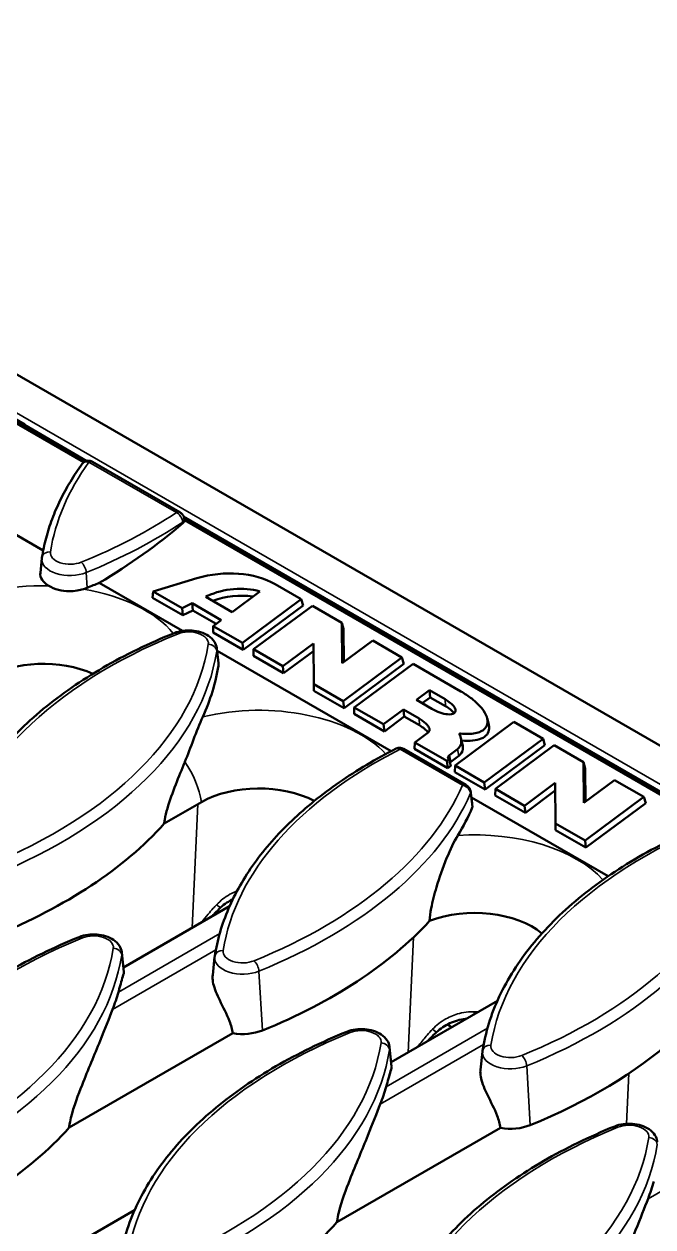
# Model space of a CAD drawing. Header units: millimetres. Extents: x 0 to 4362, y -130 to 2100.
# Drawn here: x 431.4 to 504.9, y 851.5 to 992.3 of the extents above; entities that cross this region are included whole.
import ezdxf

# ---------------------------------------------------------------- set-up
doc = ezdxf.new("R2010")
doc.units = ezdxf.units.MM
doc.header["$LTSCALE"] = 5
doc.layers.add('Sichtbar (ISO)', color=7, linetype='Continuous', lineweight=50)
doc.layers.add('Sichtbar schmal (ISO)', color=7, linetype='Continuous', lineweight=35)

msp = doc.modelspace()

# ---------------------------------------------------------------- linework, layer by layer
at = {"layer": 'Sichtbar (ISO)'}
for p, q in [((712.976, 788.188), (359.423, 992.312)), ((423.887, 949.787), (431.442, 945.424)), ((438.514, 941.137), (423.977, 949.53)), ((438.339, 941.034), (424.003, 949.311)), ((449.568, 935.18), (439.344, 941.082)), ((433.598, 930.707), (426.465, 934.825)), ((511.652, 898.911), (450.093, 934.452)), ((450.119, 934.276), (450.11, 934.353)), ((511.442, 898.828), (450.12, 934.232)), ((433.439, 929.786), (433.257, 928.088)), ((449.9, 921.295), (440.154, 926.922)), ((446.444, 925.912), (451.579, 927.449)), ((460.71, 926.751), (463.766, 924.987)), ((446.383, 925.174), (446.444, 925.912)), ((449.919, 923.132), (446.383, 925.174)), ((449.831, 923.956), (446.444, 925.912)), ((452.601, 925.275), (452.818, 925.379)), ((455.688, 923.493), (452.601, 925.275)), ((458.931, 925.9), (455.688, 923.493)), ((463.766, 924.987), (456.889, 919.882)), ((463.99, 924.246), (463.766, 924.987)), ((451, 924.513), (449.831, 923.956)), ((449.919, 923.132), (449.831, 923.956)), ((451.088, 923.689), (449.919, 923.132)), ((454.41, 922.544), (451, 924.513)), ((451.088, 923.689), (451, 924.513)), ((453.824, 922.109), (451.088, 923.689)), ((463.99, 924.246), (456.99, 919.05)), ((458.191, 919.13), (465.069, 924.235)), ((465.069, 924.235), (468.517, 922.244)), ((453.477, 921.851), (454.41, 922.544)), ((468.704, 921.524), (468.517, 922.244)), ((468.517, 922.244), (468.553, 917.49)), ((453.454, 921.091), (453.477, 921.851)), ((456.99, 919.05), (453.454, 921.091)), ((456.889, 919.882), (453.477, 921.851)), ((468.704, 921.524), (468.734, 917.624)), ((456.99, 919.05), (456.889, 919.882)), ((465.19, 919.822), (461.603, 917.16)), ((465.226, 915.068), (465.19, 919.822)), ((468.553, 917.49), (472.14, 920.152)), ((472.14, 920.152), (475.552, 918.183)), ((453.9, 919.21), (454.082, 917.512)), ((474.296, 907.21), (453.926, 918.971)), ((458.168, 918.369), (458.191, 919.13)), ((461.704, 916.328), (458.168, 918.369)), ((461.603, 917.16), (458.191, 919.13)), ((465.197, 918.921), (461.704, 916.328)), ((475.552, 918.183), (468.674, 913.077)), ((475.775, 917.442), (475.552, 918.183)), ((461.704, 916.328), (461.603, 917.16)), ((475.775, 917.442), (468.775, 912.246)), ((469.976, 912.326), (476.854, 917.431)), ((476.854, 917.431), (482.449, 914.201)), ((468.674, 913.077), (465.226, 915.068)), ((465.239, 914.287), (465.226, 915.068)), ((468.775, 912.246), (465.239, 914.287)), ((477.232, 913.209), (478.755, 914.339)), ((478.855, 913.508), (478.755, 914.339)), ((478.755, 914.339), (480.584, 913.283)), ((468.775, 912.246), (468.674, 913.077)), ((469.953, 911.565), (469.976, 912.326)), ((473.388, 910.356), (469.976, 912.326)), ((479.062, 912.153), (477.232, 913.209)), ((478.855, 913.508), (477.919, 912.813)), ((480.623, 912.487), (478.855, 913.508)), ((473.489, 909.524), (469.953, 911.565)), ((475.721, 912.088), (473.388, 910.356)), ((475.822, 911.256), (473.489, 909.524)), ((477.551, 911.031), (475.721, 912.088)), ((475.822, 911.256), (475.721, 912.088)), ((477.59, 910.235), (475.822, 911.256)), ((485.51, 911.058), (485.695, 910.323)), ((473.489, 909.524), (473.388, 910.356)), ((481.761, 905.521), (488.639, 910.627)), ((488.639, 910.627), (492.051, 908.657)), ((477.024, 907.483), (477.047, 908.243)), ((477.047, 908.243), (478.619, 909.41)), ((480.813, 906.069), (477.047, 908.243)), ((482.445, 908.743), (482.631, 908.008)), ((492.051, 908.657), (485.173, 903.552)), ((492.274, 907.916), (492.051, 908.657)), ((483.029, 903.259), (475.729, 907.474)), ((480.913, 905.237), (477.024, 907.483)), ((482.031, 907.44), (481.098, 906.747)), ((492.274, 907.916), (485.274, 902.72)), ((486.475, 902.8), (493.353, 907.905)), ((493.353, 907.905), (496.801, 905.914)), ((481.045, 906.241), (480.813, 906.069)), ((480.913, 905.237), (480.813, 906.069)), ((481.263, 905.497), (480.913, 905.237)), ((482.193, 906.654), (481.26, 905.961)), ((481.738, 904.761), (481.761, 905.521)), ((485.173, 903.552), (481.761, 905.521)), ((496.988, 905.194), (496.801, 905.914)), ((496.801, 905.914), (496.837, 901.16)), ((485.274, 902.72), (481.738, 904.761)), ((496.988, 905.194), (497.018, 901.294)), ((485.274, 902.72), (485.173, 903.552)), ((486.452, 902.039), (486.475, 902.8)), ((489.887, 900.83), (486.475, 902.8)), ((493.474, 903.492), (489.887, 900.83)), ((493.481, 902.591), (489.988, 899.998)), ((493.51, 898.738), (493.474, 903.492)), ((496.837, 901.16), (500.424, 903.823)), ((500.424, 903.823), (503.836, 901.853)), ((447.741, 898.724), (452.105, 901.243)), ((499.659, 892.567), (483.668, 901.799)), ((489.988, 899.998), (486.452, 902.039)), ((503.836, 901.853), (496.958, 896.748)), ((504.059, 901.112), (497.059, 895.916)), ((504.059, 901.112), (503.836, 901.853)), ((489.988, 899.998), (489.887, 900.83)), ((496.958, 896.748), (493.51, 898.738)), ((493.523, 897.957), (493.51, 898.738)), ((497.059, 895.916), (493.523, 897.957)), ((497.059, 895.916), (496.958, 896.748)), ((455.702, 889.736), (455.597, 889.797)), ((442.975, 881.895), (455.393, 889.064)), ((442.788, 883.634), (443.03, 881.383)), ((453.643, 883.129), (453.412, 880.983)), ((474.29, 870.813), (486.708, 877.983)), ((481.383, 874.909), (480.851, 875.216)), ((436.629, 863.148), (455.769, 874.198)), ((474.103, 872.553), (474.345, 870.302)), ((484.957, 872.048), (484.727, 869.902)), ((467.944, 852.067), (487.083, 863.117)), ((431.864, 846.319), (444.282, 853.488))]:
    msp.add_line(p, q, dxfattribs=at)
for centre, major_axis, ratio, start_param, end_param in [((431.737, 945.673), (-0.521, -0.02), 0.5609323, 0.7280661, 0.9476211), ((431.277, 944.23), (0.035, 1.285), 0.2834134, 5.5241615, 5.9113908), ((401.845, 956.71), (62.659, 9.076), 0.6520342, 5.2726161, 5.4877897), ((436.726, 927.964), (-3.475, 0), 0.5773503, 6.221282, 7.0556851), ((454.44, 922.097), (8.879, 1.183), 0.6531973, 0.703639, 1.8107877), ((402.401, 956.072), (-63.043, 0), 0.5773503, 2.1848933, 2.2128478), ((455.949, 922.212), (6.011, 0.801), 0.6531973, 0.9670748, 2.0294566), ((436.726, 927.964), (-3.475, 0), 0.5773503, 2.0441249, 2.1848933), ((456.049, 921.462), (-5.925, -0.789), 0.6531973, 4.2699815, 5.0796525), ((433.568, 911.945), (9.5, 0), 0.5773503, 0.9087248, 2.3561945), ((391.29, 920.496), (63.043, 0), 0.5773503, 6.025513, 6.1926871), ((450.614, 917.388), (3.475, 0), 0.5773503, 6.1926871, 6.3450887), ((482.357, 909.224), (-0.0867, -0.0116), 0.6531973, 4.3423006, 6.4970147), ((481.513, 906.508), (-0.582, -0.078), 0.6531973, 5.4160279, 6.8373485), ((481.613, 905.757), (-0.496, -0.066), 0.6531973, 5.4160279, 5.784925), ((458.822, 897.365), (9.5, 0), 0.5773503, 0.8211947, 2.3561945), ((-14930.883, 9011.3), (-12303.956, 18159.388), 0.524433, 3.9365879, 3.9366839), ((422.604, 909.415), (63.043, 0), 0.5773503, 5.945087, 6.0387427), ((391.29, 915.598), (-63.568, 0), 0.5773503, 2.1848933, 2.6638716), ((484.076, 882.785), (9.5, 0), 0.5773503, 0.5994085, 2.1622743), ((422.604, 904.516), (-63.568, 0), 0.5773503, 2.1848933, 2.6544833), ((380.178, 884.921), (63.043, 0), 0.5773503, 6.0631154, 6.1203042), ((456.929, 876.408), (-4, 0), 0.5773503, 1.2765781, 2.1848933), ((453.919, 893.435), (-63.568, 0), 0.5773503, 2.1848933, 2.5696819), ((411.493, 873.84), (63.043, 0), 0.5773503, 6.0631154, 6.1203042), ((380.178, 880.022), (-63.568, 0), 0.5773503, 2.1848933, 2.6638716), ((488.243, 865.327), (-4, 0), 0.5773503, 1.2765781, 2.1848933), ((442.807, 862.759), (63.043, 0), 0.5773503, 6.0631154, 6.1203042), ((411.493, 868.941), (-63.568, 0), 0.5773503, 2.1848933, 2.6638716)]:
    msp.add_ellipse(centre, major_axis=major_axis, ratio=ratio, start_param=start_param, end_param=end_param, dxfattribs=at)
for points, knots in [([(433.451, 929.872), (433.57, 930.631), (433.73, 931.387), (434.127, 932.891), (434.366, 933.638), (434.921, 935.121), (435.237, 935.857), (435.945, 937.313), (436.338, 938.034), (437.196, 939.458), (437.662, 940.161), (438.164, 940.854)], [5.58828531, 5.58828531, 5.58828531, 5.58828531, 5.64939392, 5.64939392, 5.71050254, 5.71050254, 5.77161115, 5.77161115, 5.83271977, 5.83271977, 5.89382838, 5.89382838, 5.89382838, 5.89382838]), ([(439.344, 941.082), (439.297, 941.11), (439.244, 941.136), (439.122, 941.179), (439.053, 941.197), (438.896, 941.216), (438.806, 941.216), (438.616, 941.181), (438.517, 941.146), (438.345, 941.045), (438.271, 940.982), (438.194, 940.894), (438.179, 940.874), (438.164, 940.854)], [0, 0, 0, 0, 0.004537776, 0.004537776, 0.009075553, 0.009075553, 0.013613329, 0.013613329, 0.017915634, 0.017915634, 0.021666045, 0.021666045, 0.022688882, 0.022688882, 0.022688882, 0.022688882]), ([(450.11, 934.353), (450.101, 934.431), (450.084, 934.501), (450.041, 934.63), (450.014, 934.689), (449.954, 934.801), (449.92, 934.854), (449.841, 934.955), (449.798, 935.003), (449.696, 935.095), (449.637, 935.14), (449.568, 935.18)], [0, 0, 0, 0, 0.005904184, 0.005904184, 0.011808368, 0.011808368, 0.017712551, 0.017712551, 0.023616735, 0.023616735, 0.029520919, 0.029520919, 0.029520919, 0.029520919]), ([(450.12, 934.232), (450.119, 934.175), (450.103, 934.116), (450.042, 933.998), (449.994, 933.939), (449.933, 933.886)], [0.065553556, 0.065553556, 0.065553556, 0.065553556, 0.091851491, 0.091851491, 0.120661478, 0.120661478, 0.120661478, 0.120661478]), ([(450.119, 934.276), (450.12, 934.267), (450.12, 934.257), (450.121, 934.242), (450.121, 934.237), (450.12, 934.232)], [0.057706067, 0.057706067, 0.057706067, 0.057706067, 0.0626372584, 0.0626372584, 0.0652883018, 0.0652883018, 0.0652883018, 0.0652883018]), ([(433.439, 929.786), (433.44, 929.792), (433.441, 929.798), (433.442, 929.809), (433.443, 929.815), (433.444, 929.826), (433.445, 929.832), (433.447, 929.844), (433.447, 929.849), (433.449, 929.861), (433.45, 929.867), (433.451, 929.872)], [5.559690499, 5.559690499, 5.559690499, 5.559690499, 5.565409461, 5.565409461, 5.571128423, 5.571128423, 5.576847385, 5.576847385, 5.582566347, 5.582566347, 5.588285309, 5.588285309, 5.588285309, 5.588285309]), ([(438.31, 926.179), (438.068, 926.107), (437.814, 926.046), (437.258, 925.953), (436.957, 925.925), (436.214, 925.923), (435.779, 925.979), (434.945, 926.203), (434.56, 926.372), (434.237, 926.564)], [-0.44284758, -0.44284758, -0.44284758, -0.44284758, -0.36163015, -0.36163015, -0.27132763, -0.27132763, -0.13894718, -0.13894718, 0, 0, 0, 0]), ([(422.339, 894.296), (422.677, 896.448), (423.339, 898.577), (425.276, 902.719), (426.551, 904.732), (429.668, 908.584), (431.509, 910.423), (435.696, 913.881), (438.043, 915.499), (443.172, 918.472), (445.954, 919.826), (448.914, 921.031)], [5.58828531, 5.58828531, 5.58828531, 5.58828531, 5.76152555, 5.76152555, 5.9347658, 5.9347658, 6.10800604, 6.10800604, 6.28124629, 6.28124629, 6.45448653, 6.45448653, 6.45448653, 6.45448653]), ([(448.914, 921.031), (449.233, 921.161), (449.575, 921.249), (450.274, 921.348), (450.631, 921.36), (451.333, 921.307), (451.679, 921.244), (452.338, 921.038), (452.652, 920.894), (453.2, 920.519), (453.441, 920.291), (453.757, 919.786), (453.856, 919.534), (453.896, 919.247), (453.898, 919.229), (453.9, 919.21)], [0.1713012, 0.1713012, 0.1713012, 0.1713012, 0.5447081, 0.5447081, 0.9139605, 0.9139605, 1.2818418, 1.2818418, 1.6552499, 1.6552499, 2.0093361, 2.0093361, 2.2758247, 2.2758247, 2.2942911, 2.2942911, 2.2942911, 2.2942911]), ([(482.449, 914.201), (482.904, 913.938), (483.329, 913.652), (483.959, 913.159), (484.189, 912.959), (485.11, 912.057), (485.52, 911.34), (485.571, 910.564), (485.546, 910.388), (485.425, 910.071), (485.327, 909.93), (485.077, 909.69), (484.926, 909.589), (484.566, 909.423), (484.357, 909.358), (483.636, 909.217), (483.041, 909.204), (482.382, 909.281)], [-1.5707963, -1.5707963, -1.5707963, -1.5707963, -1.2929744, -1.2929744, -1.1094559, -1.1094559, -0.4738838, -0.4738838, -0.2700097, -0.2700097, -0.0661356, -0.0661356, 0.1273485, 0.1273485, 0.3208326, 0.3208326, 0.7203944, 0.7203944, 0.7203944, 0.7203944]), ([(480.584, 913.283), (481.054, 913.012), (481.638, 912.524), (481.865, 911.969), (481.764, 911.745), (481.485, 911.537), (481.206, 911.496), (480.345, 911.57), (479.649, 911.814), (479.062, 912.153)], [-1.5707963, -1.5707963, -1.5707963, -1.5707963, -0.7853982, -0.3926991, 0, 0, 0.5890486, 0.5890486, 1.5707963, 1.5707963, 1.5707963, 1.5707963]), ([(452.251, 911.221), (451.887, 910.422), (451.517, 909.467), (450.836, 907.682), (450.499, 906.781), (450.166, 905.97)], [-0.63236248, -0.63236248, -0.63236248, -0.63236248, -0.31426587, -0.31426587, 0, 0, 0, 0]), ([(478.619, 909.41), (478.674, 909.451), (478.714, 909.499), (478.757, 909.586), (478.767, 909.622), (478.79, 909.792), (478.744, 909.942), (478.573, 910.207), (478.482, 910.315), (478.267, 910.527), (478.144, 910.63), (477.869, 910.836), (477.715, 910.937), (477.551, 911.031)], [-3.1415927, -3.1415927, -3.1415927, -3.1415927, -2.9511233, -2.9511233, -2.8253065, -2.8253065, -2.3895705, -2.3895705, -2.1100262, -2.1100262, -1.8447282, -1.8447282, -1.5707963, -1.5707963, -1.5707963, -1.5707963]), ([(485.694, 910.324), (485.734, 910.168), (485.82, 909.462), (485.092, 908.518), (483.449, 908.365), (482.515, 908.467)], [-0.5803925, -0.5803925, -0.5803925, -0.5803925, -0.425201, 0.1475967, 0.708826, 0.708826, 0.708826, 0.708826]), ([(482.274, 909.2), (482.319, 909.109), (482.356, 909.02), (482.407, 908.874), (482.425, 908.817), (482.49, 908.567), (482.505, 908.384), (482.473, 908.108), (482.447, 908.006), (482.37, 907.821), (482.321, 907.737), (482.196, 907.579), (482.12, 907.506), (482.031, 907.44)], [-0.6949133, -0.6949133, -0.6949133, -0.6949133, -0.6106505, -0.6106505, -0.55498972, -0.55498972, -0.36222206, -0.36222206, -0.23855288, -0.23855288, -0.12118626, -0.12118626, 0, 0, 0, 0]), ([(453.654, 883.215), (453.95, 885.097), (454.492, 886.961), (456.051, 890.607), (457.067, 892.389), (459.541, 895.83), (460.999, 897.489), (464.32, 900.652), (466.183, 902.156), (470.269, 904.978), (472.493, 906.296), (474.872, 907.507)], [5.58828531, 5.58828531, 5.58828531, 5.58828531, 5.73976506, 5.73976506, 5.89124481, 5.89124481, 6.04272456, 6.04272456, 6.1942043, 6.1942043, 6.34568405, 6.34568405, 6.34568405, 6.34568405]), ([(475.729, 907.474), (475.694, 907.494), (475.657, 907.513), (475.572, 907.548), (475.526, 907.564), (475.421, 907.589), (475.364, 907.598), (475.237, 907.603), (475.167, 907.599), (475.021, 907.57), (474.945, 907.544), (474.872, 907.507)], [0, 0, 0, 0, 0.003006332, 0.003006332, 0.006012664, 0.006012664, 0.009018996, 0.009018996, 0.012025328, 0.012025328, 0.015031659, 0.015031659, 0.015031659, 0.015031659]), ([(482.631, 908.008), (482.683, 907.802), (482.72, 907.27), (482.463, 906.855), (482.193, 906.654)], [-0.54920673, -0.54920673, -0.54920673, -0.54920673, -0.34745665, 0, 0, 0, 0]), ([(450.166, 905.97), (450.15, 905.931), (450.134, 905.892), (449.802, 905.083), (449.444, 904.21), (448.737, 902.39), (448.387, 901.445), (447.995, 900.089), (447.877, 899.621), (447.776, 899.017), (447.756, 898.869), (447.741, 898.724)], [1.10265107, 1.10265107, 1.10265107, 1.10265107, 1.11771854, 1.11771854, 1.4148714, 1.4148714, 1.71202425, 1.71202425, 1.84425797, 1.84425797, 1.88761898, 1.88761898, 1.88761898, 1.88761898]), ([(483.592, 902.429), (483.58, 902.525), (483.556, 902.608), (483.5, 902.75), (483.467, 902.813), (483.396, 902.925), (483.358, 902.976), (483.276, 903.068), (483.233, 903.11), (483.138, 903.189), (483.086, 903.226), (483.029, 903.259)], [0, 0, 0, 0, 0.00632804, 0.00632804, 0.012656081, 0.012656081, 0.018984121, 0.018984121, 0.025312161, 0.025312161, 0.031640201, 0.031640201, 0.031640201, 0.031640201]), ([(484.969, 872.134), (485.307, 874.286), (485.968, 876.415), (487.905, 880.557), (489.181, 882.57), (492.297, 886.422), (494.138, 888.261), (498.326, 891.719), (500.672, 893.337), (505.801, 896.31), (508.584, 897.664), (511.543, 898.869)], [5.58828531, 5.58828531, 5.58828531, 5.58828531, 5.76152555, 5.76152555, 5.9347658, 5.9347658, 6.10800604, 6.10800604, 6.28124629, 6.28124629, 6.45448653, 6.45448653, 6.45448653, 6.45448653]), ([(482.078, 897.342), (481.647, 896.634), (481.204, 895.715), (480.322, 893.571), (479.913, 892.397), (479.334, 890.456), (479.114, 889.602), (478.873, 888.32), (478.803, 887.816), (478.779, 887.338)], [-1.006934, -1.006934, -1.006934, -1.006934, -0.7077616, -0.7077616, -0.3937646, -0.3937646, -0.1524802, -0.1524802, 0, 0, 0, 0]), ([(455.774, 889.887), (455.533, 889.769), (455.299, 889.634), (454.817, 889.309), (454.571, 889.113), (454.342, 888.899)], [0.39195084, 0.39195084, 0.39195084, 0.39195084, 0.49948818, 0.49948818, 0.62436022, 0.62436022, 0.62436022, 0.62436022]), ([(454.342, 888.899), (454.113, 888.685), (453.887, 888.465), (453.538, 888.111), (453.413, 887.981), (453.289, 887.849)], [1.215021696, 1.215021696, 1.215021696, 1.215021696, 1.277849631, 1.277849631, 1.313415744, 1.313415744, 1.313415744, 1.313415744]), ([(437.802, 885.455), (438.121, 885.585), (438.463, 885.673), (439.162, 885.772), (439.519, 885.784), (440.222, 885.731), (440.567, 885.668), (441.227, 885.462), (441.54, 885.318), (442.089, 884.943), (442.329, 884.715), (442.645, 884.21), (442.744, 883.958), (442.784, 883.671), (442.786, 883.653), (442.788, 883.634)], [0.1713012, 0.1713012, 0.1713012, 0.1713012, 0.5447081, 0.5447081, 0.9139605, 0.9139605, 1.2818418, 1.2818418, 1.6552499, 1.6552499, 2.0093361, 2.0093361, 2.2758247, 2.2758247, 2.2942911, 2.2942911, 2.2942911, 2.2942911]), ([(411.228, 858.721), (411.566, 860.872), (412.227, 863.001), (414.164, 867.143), (415.44, 869.156), (418.556, 873.008), (420.397, 874.847), (424.584, 878.305), (426.931, 879.923), (432.06, 882.896), (434.843, 884.251), (437.802, 885.455)], [5.58828531, 5.58828531, 5.58828531, 5.58828531, 5.76152555, 5.76152555, 5.9347658, 5.9347658, 6.10800604, 6.10800604, 6.28124629, 6.28124629, 6.45448653, 6.45448653, 6.45448653, 6.45448653]), ([(453.643, 883.129), (453.643, 883.135), (453.644, 883.141), (453.645, 883.152), (453.646, 883.158), (453.647, 883.169), (453.648, 883.175), (453.65, 883.187), (453.65, 883.192), (453.652, 883.204), (453.653, 883.21), (453.654, 883.215)], [5.559690499, 5.559690499, 5.559690499, 5.559690499, 5.565409461, 5.565409461, 5.571128423, 5.571128423, 5.576847385, 5.576847385, 5.582566347, 5.582566347, 5.588285309, 5.588285309, 5.588285309, 5.588285309]), ([(443.03, 881.383), (443.032, 881.364), (443.033, 881.343), (443.029, 881.284), (443.022, 881.243), (443.009, 881.2)], [3.52470314, 3.52470314, 3.52470314, 3.52470314, 3.543240058, 3.543240058, 3.576592277, 3.576592277, 3.576592277, 3.576592277]), ([(443.009, 881.2), (442.871, 880.742), (442.706, 880.147), (442.483, 879.356), (442.436, 879.19), (442.387, 879.018)], [1.09829535, 1.09829535, 1.09829535, 1.09829535, 1.45268918, 1.45268918, 1.54121651, 1.54121651, 1.54121651, 1.54121651]), ([(455.769, 874.198), (455.691, 874.657), (455.554, 875.126), (455.064, 876.424), (454.624, 877.257), (454.089, 878.367), (453.932, 878.705), (453.664, 879.372), (453.555, 879.701), (453.429, 880.255), (453.394, 880.528), (453.401, 880.852), (453.405, 880.919), (453.412, 880.983)], [2.82851537, 2.82851537, 2.82851537, 2.82851537, 2.9796104, 2.9796104, 3.24690309, 3.24690309, 3.34987153, 3.34987153, 3.45283997, 3.45283997, 3.54324006, 3.54324006, 3.56691242, 3.56691242, 3.56691242, 3.56691242]), ([(441.701, 876.975), (441.297, 875.934), (440.804, 874.678), (439.591, 871.687), (438.842, 869.917), (437.698, 867.015), (437.156, 865.616), (436.76, 863.989), (436.687, 863.63), (436.639, 863.238), (436.634, 863.193), (436.629, 863.148)], [5.0571531, 5.0571531, 5.0571531, 5.0571531, 5.5983494, 5.5983494, 6.239433, 6.239433, 6.6427143, 6.6427143, 6.7428645, 6.7428645, 6.7559465, 6.7559465, 6.7559465, 6.7559465]), ([(483.098, 875.899), (483.058, 875.894), (483.017, 875.889), (482.651, 875.84), (482.333, 875.775), (481.722, 875.601), (481.429, 875.493), (480.862, 875.232), (480.589, 875.078), (480.07, 874.728), (479.825, 874.532), (479.596, 874.319)], [0.10934943, 0.10934943, 0.10934943, 0.10934943, 0.12487204, 0.12487204, 0.24974409, 0.24974409, 0.37461613, 0.37461613, 0.49948818, 0.49948818, 0.62436022, 0.62436022, 0.62436022, 0.62436022]), ([(442.542, 847.639), (442.88, 849.791), (443.542, 851.92), (445.479, 856.062), (446.754, 858.075), (449.871, 861.927), (451.712, 863.766), (455.899, 867.224), (458.246, 868.842), (463.375, 871.815), (466.157, 873.169), (469.117, 874.374)], [5.58828531, 5.58828531, 5.58828531, 5.58828531, 5.76152555, 5.76152555, 5.9347658, 5.9347658, 6.10800604, 6.10800604, 6.28124629, 6.28124629, 6.45448653, 6.45448653, 6.45448653, 6.45448653]), ([(469.117, 874.374), (469.436, 874.504), (469.778, 874.592), (470.477, 874.691), (470.834, 874.703), (471.536, 874.65), (471.882, 874.587), (472.541, 874.381), (472.855, 874.237), (473.403, 873.862), (473.644, 873.634), (473.96, 873.129), (474.059, 872.877), (474.099, 872.59), (474.101, 872.572), (474.103, 872.553)], [0.1713012, 0.1713012, 0.1713012, 0.1713012, 0.5447081, 0.5447081, 0.9139605, 0.9139605, 1.2818418, 1.2818418, 1.6552499, 1.6552499, 2.0093361, 2.0093361, 2.2758247, 2.2758247, 2.2942911, 2.2942911, 2.2942911, 2.2942911]), ([(479.596, 874.319), (479.367, 874.105), (479.14, 873.884), (478.792, 873.53), (478.667, 873.4), (478.543, 873.269)], [1.215021696, 1.215021696, 1.215021696, 1.215021696, 1.27784963, 1.27784963, 1.313415744, 1.313415744, 1.313415744, 1.313415744]), ([(484.957, 872.048), (484.958, 872.054), (484.959, 872.06), (484.96, 872.071), (484.961, 872.077), (484.962, 872.088), (484.963, 872.094), (484.964, 872.106), (484.965, 872.111), (484.967, 872.123), (484.968, 872.129), (484.969, 872.134)], [5.559690499, 5.559690499, 5.559690499, 5.559690499, 5.565409461, 5.565409461, 5.571128423, 5.571128423, 5.576847385, 5.576847385, 5.582566347, 5.582566347, 5.588285309, 5.588285309, 5.588285309, 5.588285309]), ([(474.324, 870.119), (474.186, 869.661), (474.021, 869.066), (473.797, 868.275), (473.75, 868.109), (473.701, 867.937)], [1.09829535, 1.09829535, 1.09829535, 1.09829535, 1.45268918, 1.45268918, 1.54121651, 1.54121651, 1.54121651, 1.54121651]), ([(474.345, 870.302), (474.347, 870.283), (474.347, 870.262), (474.344, 870.203), (474.337, 870.162), (474.324, 870.119)], [3.52470314, 3.52470314, 3.52470314, 3.52470314, 3.543240058, 3.543240058, 3.576592277, 3.576592277, 3.576592277, 3.576592277]), ([(487.083, 863.117), (487.006, 863.576), (486.869, 864.045), (486.378, 865.343), (485.939, 866.176), (485.403, 867.286), (485.246, 867.624), (484.979, 868.291), (484.87, 868.62), (484.744, 869.174), (484.708, 869.447), (484.716, 869.771), (484.72, 869.838), (484.727, 869.902)], [2.82851537, 2.82851537, 2.82851537, 2.82851537, 2.9796104, 2.9796104, 3.24690309, 3.24690309, 3.34987153, 3.34987153, 3.45283997, 3.45283997, 3.54324006, 3.54324006, 3.56691242, 3.56691242, 3.56691242, 3.56691242]), ([(473.015, 865.894), (472.612, 864.853), (472.119, 863.597), (470.906, 860.606), (470.157, 858.836), (469.012, 855.934), (468.471, 854.535), (468.075, 852.908), (468.002, 852.549), (467.954, 852.157), (467.949, 852.112), (467.944, 852.067)], [5.0571531, 5.0571531, 5.0571531, 5.0571531, 5.5983494, 5.5983494, 6.239433, 6.239433, 6.6427143, 6.6427143, 6.7428645, 6.7428645, 6.7559465, 6.7559465, 6.7559465, 6.7559465]), ([(473.857, 836.558), (474.195, 838.71), (474.856, 840.839), (476.794, 844.981), (478.069, 846.994), (481.186, 850.846), (483.026, 852.685), (487.214, 856.143), (489.561, 857.761), (494.69, 860.734), (497.472, 862.088), (500.432, 863.293)], [5.58828531, 5.58828531, 5.58828531, 5.58828531, 5.76152555, 5.76152555, 5.9347658, 5.9347658, 6.10800604, 6.10800604, 6.28124629, 6.28124629, 6.45448653, 6.45448653, 6.45448653, 6.45448653]), ([(500.432, 863.293), (500.751, 863.423), (501.093, 863.511), (501.792, 863.61), (502.149, 863.622), (502.851, 863.569), (503.197, 863.506), (503.856, 863.3), (504.17, 863.156), (504.718, 862.781), (504.959, 862.553), (505.274, 862.048), (505.374, 861.796), (505.414, 861.509), (505.416, 861.491), (505.418, 861.472)], [0.1713012, 0.1713012, 0.1713012, 0.1713012, 0.5447081, 0.5447081, 0.9139605, 0.9139605, 1.2818418, 1.2818418, 1.6552499, 1.6552499, 2.0093361, 2.0093361, 2.2758247, 2.2758247, 2.2942911, 2.2942911, 2.2942911, 2.2942911]), ([(504.33, 854.813), (503.927, 853.772), (503.434, 852.516), (502.22, 849.525), (501.472, 847.755), (500.327, 844.853), (499.785, 843.454), (499.39, 841.827), (499.317, 841.468), (499.268, 841.076), (499.263, 841.031), (499.259, 840.986)], [5.0571531, 5.0571531, 5.0571531, 5.0571531, 5.5983494, 5.5983494, 6.239433, 6.239433, 6.6427143, 6.6427143, 6.7428645, 6.7428645, 6.7559465, 6.7559465, 6.7559465, 6.7559465])]:
    msp.add_open_spline(points, degree=3, knots=knots, dxfattribs=at)
for points, degree in [([(481.64, 911.653), (481.434, 911.928), (481.065, 912.232), (480.623, 912.487)], 3), ([(478.605, 909.401), (478.398, 909.676), (478.032, 909.98), (477.59, 910.235)], 3), ([(481.263, 905.497), (481.16, 905.84), (481.045, 906.241)], 2), ([(483.795, 900.75), (483.801, 900.702), (483.794, 900.653), (483.773, 900.607)], 3)]:
    msp.add_open_spline(points, degree=degree, dxfattribs=at)
at = {"layer": 'Sichtbar schmal (ISO)'}
for p, q in [((709.087, 785.942), (355.534, 990.066)), ((431.442, 945.424), (438.751, 941.205)), ((438.944, 941.043), (449.168, 935.14)), ((450.003, 934.708), (511.89, 898.978)), ((438.728, 926.325), (438.623, 928.115)), ((452.865, 925.122), (452.818, 925.379)), ((454.075, 917.207), (453.893, 918.921)), ((480.623, 912.487), (480.584, 913.283)), ((477.59, 910.235), (477.551, 911.031)), ((482.425, 908.817), (482.382, 909.281)), ((475.329, 907.434), (482.629, 903.22)), ((481.26, 905.961), (481.098, 906.747)), ((482.193, 906.654), (482.031, 907.44)), ((451.692, 901.005), (451.018, 886.538)), ((455.702, 889.736), (455.597, 889.797)), ((442.387, 879.018), (454.234, 885.859)), ((476.9, 885.43), (476.272, 871.958)), ((453.782, 883.95), (441.701, 876.975)), ((443.009, 881.2), (442.781, 883.345)), ((459.234, 874.521), (458.826, 881.458)), ((473.701, 867.937), (485.549, 874.778)), ((481.383, 874.909), (480.851, 875.216)), ((485.097, 872.869), (473.015, 865.894)), ((474.324, 870.119), (474.096, 872.264)), ((490.548, 863.44), (490.141, 870.377)), ((502.09, 869.488), (501.816, 863.599)), ((516.412, 861.788), (504.33, 854.813))]:
    msp.add_line(p, q, dxfattribs=at)
for centre, major_axis, ratio, start_param, end_param in [((496.05, 927.306), (-61.864, 0), 0.5773503, 5.8884043, 6.1926871), ((438.944, 940.39), (0.4, 0.693), 0.5773503, 0, 0.7853982), ((402.401, 958.522), (-61.864, 0), 0.5773503, 2.1848933, 2.4279012), ((449.168, 934.487), (0.4, 0.693), 0.5773503, 0, 0.7853982), ((402.401, 957.777), (62.861, 0), 0.5773503, 5.3264859, 5.5694178), ((449.315, 934.261), (0.795, 0.092), 0.5564192, 5.5057582, 6.2831853), ((436.726, 929.668), (-3.292, 0), 0.5773503, 6.221282, 8.4680786), ((434.439, 929.717), (-0.988, 0.155), 0.8131553, 4.8395089, 6.2831853), ((436.726, 930.414), (-2.296, 0), 0.5773503, 6.1926871, 8.4680786), ((438.049, 928.514), (-0.377, 0.926), 0.4704822, 4.0864142, 5.5699441), ((433.568, 916.844), (-16.848, 0), 0.5773503, 4.6726936, 5.4977871), ((433.568, 916.844), (-16.848, 0), 0.5773503, 3.5817662, 4.4271164), ((484.938, 891.73), (-61.864, 0), 0.5773503, 5.3264859, 6.1926871), ((449.291, 920.105), (-0.377, 0.926), 0.4704822, 5.5699441, 6.2831853), ((450.614, 919.838), (2.296, 0), 0.5773503, 6.1926871, 8.4680786), ((391.29, 922.946), (61.864, 0), 0.5773503, 5.3264859, 6.1926871), ((452.901, 918.902), (0.988, -0.155), 0.8131553, 0.2143864, 1.6979163), ((391.29, 922.201), (62.861, 0), 0.5773503, 5.3264859, 6.1926871), ((450.614, 919.093), (3.292, 0), 0.5773503, 6.1926871, 6.3450887), ((458.822, 902.264), (-16.848, 0), 0.5773503, 3.6352397, 5.1130024), ((516.253, 880.649), (-61.864, 0), 0.5773503, 5.4352268, 6.1926871), ((475.329, 906.781), (0.4, 0.693), 0.5773503, 0, 0.7853982), ((446.908, 903.019), (3.75, -6.495), 0.5773503, 0.9867561, 1.6947759), ((422.604, 911.865), (61.864, 0), 0.5773503, 5.3264859, 6.0387061), ((482.629, 902.566), (0.4, 0.693), 0.5773503, 0, 0.7853982), ((422.604, 911.12), (62.861, 0), 0.5773503, 5.3264859, 6.0370787), ((482.798, 902.333), (0.794, 0.096), 0.5962174, 5.968503, 6.2831853), ((547.568, 869.568), (-61.864, 0), 0.5773503, 5.3264859, 6.1926871), ((484.076, 887.684), (-16.848, 0), 0.5773503, 3.6177955, 4.8312216), ((453.919, 900.784), (61.864, 0), 0.5773503, 5.3264859, 6.0659011), ((453.919, 900.039), (62.861, 0), 0.5773503, 5.3264859, 6.0556165), ((452.978, 890.361), (1.365, -1.462), 0.0718392, 5.5092616, 6.2831853), ((439.502, 884.262), (2.296, 0), 0.5773503, 6.1926871, 8.4680786), ((473.827, 856.154), (-61.864, 0), 0.5773503, 5.3264859, 6.1926871), ((438.179, 884.529), (-0.377, 0.926), 0.4704822, 5.5699441, 6.2831853), ((380.178, 887.37), (61.864, 0), 0.5773503, 5.3264859, 6.1926871), ((380.178, 886.625), (62.861, 0), 0.5773503, 5.3264859, 6.1926871), ((441.789, 883.326), (0.988, -0.155), 0.8131553, 0.2143864, 1.6979163), ((439.502, 883.517), (3.292, 0), 0.5773503, 6.1926871, 6.3450887), ((456.929, 883.011), (-3.292, 0), 0.5773503, 6.221282, 8.4680786), ((454.642, 883.06), (-0.988, 0.155), 0.8131553, 4.8395089, 6.2831853), ((456.929, 883.757), (-2.296, 0), 0.5773503, 6.1926871, 8.4680786), ((458.252, 881.857), (-0.377, 0.926), 0.4704822, 4.0864142, 5.5699441), ((483.963, 877.951), (0.01, -2), 0.0071755, 0.6897483, 0.9029385), ((484.076, 870.452), (-10.844, 0), 0.5773503, 4.6733555, 4.7211773), ((469.494, 873.448), (-0.377, 0.926), 0.4704822, 5.5699441, 6.2831853), ((470.817, 873.181), (2.296, 0), 0.5773503, 6.1926871, 8.4680786), ((478.231, 875.781), (1.365, -1.462), 0.0718392, 5.5092616, 6.2831853), ((505.141, 845.073), (-61.864, 0), 0.5773503, 5.3264859, 6.1926871), ((411.493, 876.289), (61.864, 0), 0.5773503, 5.3264859, 6.1926871), ((473.104, 872.245), (0.988, -0.155), 0.8131553, 0.2143864, 1.6979163), ((411.493, 875.544), (62.861, 0), 0.5773503, 5.3264859, 6.1926871), ((470.817, 872.436), (3.292, 0), 0.5773503, 6.1926871, 6.3450887), ((488.243, 871.93), (-3.292, 0), 0.5773503, 6.221282, 8.4680786), ((485.957, 871.979), (-0.988, 0.155), 0.8131553, 4.8395089, 6.2831853), ((488.243, 872.676), (-2.296, 0), 0.5773503, 6.1926871, 8.4680786), ((489.567, 870.776), (-0.377, 0.926), 0.4704822, 4.0864142, 5.5699441), ((536.456, 833.992), (-61.864, 0), 0.5773503, 5.3264859, 6.1926871), ((500.809, 862.367), (-0.377, 0.926), 0.4704822, 5.5699441, 6.2831853), ((502.132, 862.1), (2.296, 0), 0.5773503, 6.1926871, 8.4680786), ((442.807, 865.208), (61.864, 0), 0.5773503, 5.3264859, 6.1926871), ((504.419, 861.164), (0.988, -0.155), 0.8131553, 0.2143864, 1.6979163), ((442.807, 864.463), (62.861, 0), 0.5773503, 5.3264859, 6.1926871)]:
    msp.add_ellipse(centre, major_axis=major_axis, ratio=ratio, start_param=start_param, end_param=end_param, dxfattribs=at)
for points, knots in [([(438.164, 940.854), (438.179, 940.875), (438.195, 940.894), (438.238, 940.937), (438.265, 940.96), (438.314, 940.993), (438.333, 941.005), (438.395, 941.036), (438.439, 941.052), (438.559, 941.082), (438.638, 941.089), (438.794, 941.079), (438.87, 941.065), (438.944, 941.043)], [-0.022688882, -0.022688882, -0.022688882, -0.022688882, -0.020553148, -0.020553148, -0.017450786, -0.017450786, -0.01551181, -0.01551181, -0.011633857, -0.011633857, -0.005429133, -0.005429133, 0, 0, 0, 0]), ([(449.168, 935.14), (449.213, 935.117), (449.26, 935.088), (449.378, 935.003), (449.449, 934.941), (449.62, 934.756), (449.712, 934.622), (449.858, 934.326), (449.905, 934.163), (449.918, 934.016)], [-0.029520919, -0.029520919, -0.029520919, -0.029520919, -0.025830804, -0.025830804, -0.01992662, -0.01992662, -0.010479926, -0.010479926, 0, 0, 0, 0]), ([(474.872, 907.507), (474.916, 907.53), (474.965, 907.541), (475.077, 907.54), (475.14, 907.526), (475.246, 907.483), (475.288, 907.461), (475.329, 907.434)], [-0.015031659, -0.015031659, -0.015031659, -0.015031659, -0.009596662, -0.009596662, -0.003691024, -0.003691024, 0, 0, 0, 0]), ([(482.629, 903.22), (482.78, 903.186), (482.935, 903.12), (483.203, 902.938), (483.32, 902.827), (483.463, 902.617), (483.506, 902.531), (483.553, 902.387), (483.565, 902.332), (483.571, 902.278)], [-0.031640201, -0.031640201, -0.031640201, -0.031640201, -0.02040793, -0.02040793, -0.010283065, -0.010283065, -0.003955025, -0.003955025, 0, 0, 0, 0]), ([(483.571, 902.278), (483.622, 901.857), (483.673, 901.436), (483.74, 900.879), (483.757, 900.743), (483.773, 900.607)], [-0.89321688, -0.89321688, -0.89321688, -0.89321688, -0.73467088, -0.73467088, -0.68344893, -0.68344893, -0.68344893, -0.68344893]), ([(456.266, 890.85), (455.978, 890.74), (455.697, 890.609), (454.862, 890.138), (454.337, 889.726), (453.88, 889.247)], [0.29482436, 0.29482436, 0.29482436, 0.29482436, 0.40271234, 0.40271234, 0.62436022, 0.62436022, 0.62436022, 0.62436022]), ([(453.88, 889.247), (453.748, 889.108), (453.616, 888.967), (453.278, 888.594), (453.073, 888.36), (452.613, 887.812), (452.36, 887.495), (452.114, 887.171)], [1.2150217, 1.2150217, 1.2150217, 1.2150217, 1.25428916, 1.25428916, 1.31711709, 1.31711709, 1.39793084, 1.39793084, 1.39793084, 1.39793084]), ([(483.981, 876.712), (483.761, 876.711), (483.54, 876.701), (482.967, 876.649), (482.615, 876.591), (481.717, 876.368), (481.183, 876.16), (480.115, 875.558), (479.591, 875.146), (479.134, 874.667)], [0, 0, 0, 0, 0.07804503, 0.07804503, 0.20291707, 0.20291707, 0.40271234, 0.40271234, 0.62436022, 0.62436022, 0.62436022, 0.62436022]), ([(479.134, 874.667), (478.921, 874.444), (478.711, 874.215), (478.505, 873.981), (478.175, 873.606), (477.853, 873.218), (477.542, 872.817), (477.483, 872.742), (477.425, 872.666), (477.368, 872.59)], [1.2150217, 1.2150217, 1.2150217, 1.2150217, 1.27807602, 1.27807602, 1.27807602, 1.37896293, 1.37896293, 1.37896293, 1.39793084, 1.39793084, 1.39793084, 1.39793084])]:
    msp.add_open_spline(points, degree=3, knots=knots, dxfattribs=at)
msp.add_open_spline([(449.918, 934.016), (449.923, 933.973), (449.928, 933.93), (449.933, 933.886)], degree=3, dxfattribs=at)

doc.saveas('drawing.dxf')
